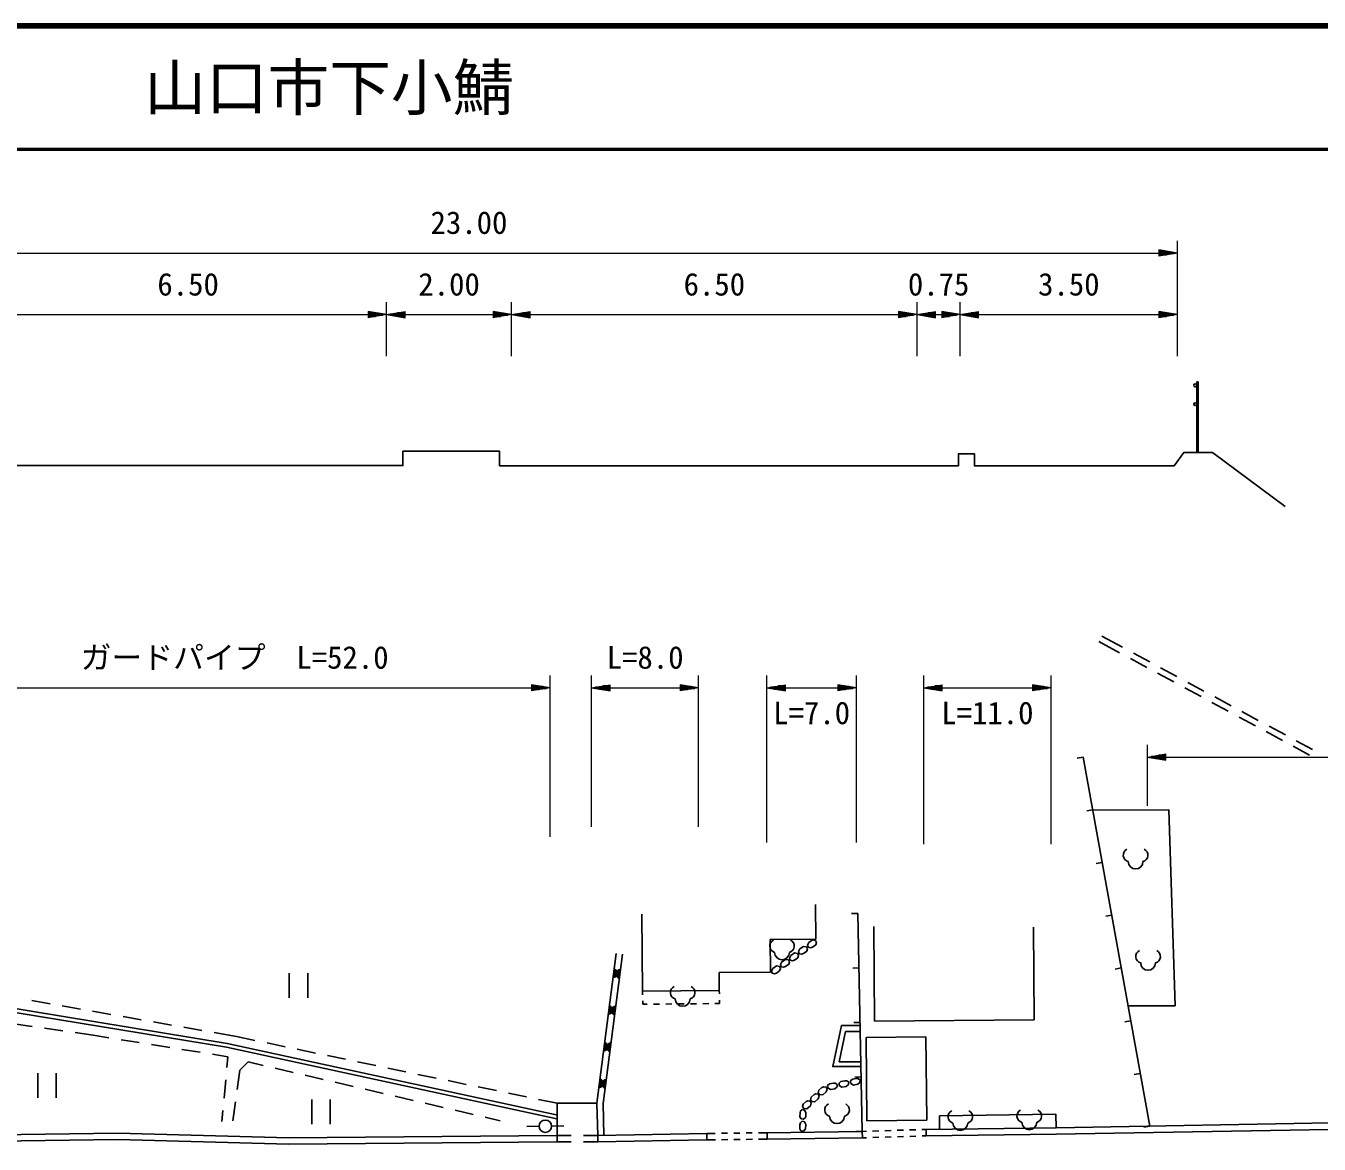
# Model space of a CAD drawing. Units: millimetres, scale not verified. Extents: x 40000 to 680000, y 20000 to 380000.
# Drawn here: x 395424 to 500317, y 289286 to 380000 of the extents above; entities that cross this region are included whole.
import ezdxf
from ezdxf.enums import TextEntityAlignment as Align

# ---------------------------------------------------------------- set-up
doc = ezdxf.new("R2010")
doc.units = ezdxf.units.MM
doc.header["$LTSCALE"] = 1000
for name, color, linetype, lineweight in [('M-BGD', 7, 'Continuous', 25), ('M-STR-HTXT', 7, 'Continuous', 13), ('M-TTL', 2, 'Continuous', 140), ('M-TTL-LINE', 7, 'Continuous', 50)]:
    doc.layers.add(name, color=color, linetype=linetype, lineweight=lineweight)
doc.layers.add('M-TTL-TXT', color=7, linetype='Continuous')
doc.styles.add('ＭＳ ゴシック', font='')
doc.styles.get('ＭＳ ゴシック').set_extended_font_data('MS Gothic')

msp = doc.modelspace()

# ---------------------------------------------------------------- linework, layer by layer
at = {"layer": 'M-BGD'}
for p, q in [((490504, 351127), (490389, 351127)), ((490389, 345386), (490389, 351127)), ((490504, 345386), (490504, 351127)), ((484375, 329590), (482698, 330494)), ((484138, 329150), (482460, 330054)), ((486339, 327964), (485019, 328676)), ((486576, 328405), (485256, 329116)), ((488540, 326779), (487220, 327490)), ((488777, 327219), (487457, 327930)), ((490741, 325593), (489420, 326304)), ((490978, 326033), (489658, 326744)), ((493179, 324847), (491858, 325559)), ((492942, 324407), (491621, 325119)), ((495380, 323661), (494059, 324373)), ((495143, 323221), (493822, 323933)), ((497581, 322476), (496260, 323187)), ((497344, 322036), (496023, 322747)), ((499545, 320850), (498224, 321561)), ((499782, 321290), (498461, 322001)), ((481189, 320687), (480697, 320598)), ((481189, 320687), (486587, 290744)), ((481960, 316409), (481468, 316321)), ((482731, 312132), (482239, 312043)), ((459491, 305917), (459463, 308727)), ((445384, 307948), (445447, 301688)), ((462893, 307995), (462393, 307985)), ((462893, 307995), (463261, 290320)), ((483502, 307854), (483010, 307766)), ((464197, 306952), (464259, 299258)), ((477211, 299363), (477150, 306889)), ((455796, 305880), (459491, 305917)), ((455822, 303245), (455796, 305880)), ((458484, 305322), (458188, 305121)), ((458734, 305289), (458484, 305322)), ((458830, 305119), (458734, 305289)), ((458919, 305649), (458822, 305433)), ((458822, 305433), (458887, 305252)), ((458887, 305252), (459074, 305215)), ((459215, 305849), (458919, 305649)), ((459074, 305215), (459221, 305268)), ((459465, 305817), (459215, 305849)), ((459221, 305268), (459484, 305458)), ((459561, 305647), (459465, 305817)), ((459484, 305458), (459561, 305647)), ((441742, 292599), (443310, 304759)), ((443806, 304695), (442243, 292573)), ((457023, 304266), (456727, 304066)), ((457273, 304234), (457023, 304266)), ((457369, 304064), (457273, 304234)), ((457458, 304593), (457361, 304377)), ((457361, 304377), (457426, 304197)), ((457426, 304197), (457613, 304159)), ((457754, 304794), (457458, 304593)), ((457613, 304159), (457760, 304212)), ((458004, 304761), (457754, 304794)), ((457760, 304212), (458023, 304403)), ((458100, 304592), (458004, 304761)), ((458023, 304403), (458100, 304592)), ((458188, 305121), (458092, 304905)), ((458092, 304905), (458157, 304725)), ((458157, 304725), (458344, 304687)), ((458344, 304687), (458490, 304740)), ((458490, 304740), (458754, 304930)), ((458754, 304930), (458830, 305119)), ((416785, 303161), (416785, 301161)), ((418285, 303161), (418285, 301161)), ((451651, 303203), (455822, 303245)), ((451666, 301750), (451651, 303203)), ((455997, 303538), (455900, 303322)), ((455900, 303322), (455965, 303142)), ((456293, 303738), (455997, 303538)), ((456152, 303104), (456299, 303157)), ((456543, 303706), (456293, 303738)), ((456299, 303157), (456562, 303347)), ((456639, 303536), (456543, 303706)), ((456562, 303347), (456639, 303536)), ((456727, 304066), (456631, 303850)), ((456631, 303850), (456696, 303669)), ((456696, 303669), (456883, 303632)), ((456883, 303632), (457029, 303685)), ((457029, 303685), (457293, 303875)), ((457293, 303875), (457369, 304064)), ((462985, 303576), (462485, 303566)), ((484273, 303577), (483781, 303488)), ((455965, 303142), (456152, 303104)), ((388163, 301326), (411744, 297438)), ((445447, 301688), (451666, 301750)), ((445449, 301410), (445447, 301688)), ((451669, 301472), (451666, 301750)), ((389127, 300863), (411688, 297143)), ((395916, 300940), (397393, 300679)), ((398378, 300505), (399855, 300244)), ((400840, 300070), (402317, 299809)), ((445457, 300632), (445454, 300910)), ((445457, 300632), (445817, 300636)), ((446317, 300641), (446817, 300646)), ((447317, 300651), (447817, 300656)), ((448317, 300661), (448817, 300666)), ((449317, 300670), (449817, 300675)), ((450317, 300680), (450817, 300685)), ((451317, 300690), (451676, 300694)), ((451676, 300694), (451674, 300972)), ((394461, 299032), (395946, 298821)), ((403302, 299635), (404779, 299374)), ((405764, 299200), (407241, 298939)), ((463077, 299157), (462577, 299147)), ((464259, 299258), (477211, 299363)), ((485044, 299299), (484552, 299211)), ((396936, 298681), (398421, 298470)), ((399411, 298330), (400891, 298120)), ((400891, 298120), (402158, 297917)), ((408225, 298766), (409703, 298505)), ((410687, 298331), (412504, 298010)), ((412504, 298010), (414006, 297697)), ((461899, 298426), (461382, 295974)), ((463082, 298427), (461899, 298426)), ((463574, 297935), (468423, 297979)), ((463636, 291176), (463574, 297935)), ((468423, 297979), (468486, 291221)), ((403145, 297760), (404626, 297523)), ((405614, 297365), (407095, 297128)), ((408082, 296971), (409564, 296734)), ((411688, 297143), (438497, 291330)), ((411744, 297438), (438560, 291623)), ((414985, 297493), (416454, 297188)), ((417433, 296984), (418902, 296679)), ((410551, 296576), (411817, 296374)), ((411817, 296374), (411735, 295493)), ((412784, 295276), (413460, 295951)), ((413460, 295951), (414674, 295668)), ((419881, 296475), (421349, 296170)), ((422328, 295966), (423797, 295661)), ((461382, 295974), (463151, 295975)), ((396386, 295042), (396386, 293042)), ((397886, 295042), (397886, 293042)), ((412570, 293715), (412784, 295276)), ((415647, 295441), (417108, 295100)), ((418082, 294872), (419543, 294531)), ((424776, 295457), (426244, 295152)), ((427224, 294948), (428692, 294643)), ((485815, 295022), (485323, 294933)), ((411642, 294497), (411504, 293004)), ((420516, 294304), (421977, 293963)), ((422951, 293735), (424412, 293394)), ((429671, 294439), (431140, 294133)), ((432119, 293930), (433587, 293624)), ((459993, 293870), (459749, 293655)), ((460133, 293937), (459993, 293870)), ((460323, 293918), (460133, 293937)), ((460406, 293746), (460323, 293918)), ((460331, 293521), (460406, 293746)), ((460602, 294182), (460453, 294043)), ((460453, 294043), (460469, 293848)), ((460469, 293848), (460683, 293715)), ((460920, 294245), (460602, 294182)), ((460683, 293715), (461035, 293773)), ((461076, 294232), (460920, 294245)), ((461035, 293773), (461214, 293929)), ((461229, 294120), (461076, 294232)), ((461214, 293929), (461229, 294120)), ((461532, 294366), (461383, 294227)), ((461383, 294227), (461400, 294032)), ((461400, 294032), (461613, 293898)), ((461851, 294429), (461532, 294366)), ((461613, 293898), (461966, 293957)), ((462006, 294416), (461851, 294429)), ((461966, 293957), (462144, 294113)), ((462160, 294304), (462006, 294416)), ((462144, 294113), (462160, 294304)), ((462462, 294550), (462314, 294410)), ((462314, 294410), (462330, 294216)), ((462330, 294216), (462544, 294082)), ((462781, 294613), (462462, 294550)), ((462544, 294082), (462896, 294141)), ((463169, 294739), (462669, 294728)), ((462937, 294600), (462781, 294613)), ((462896, 294141), (463075, 294297)), ((463090, 294488), (462937, 294600)), ((463075, 294297), (463090, 294488)), ((412221, 291164), (412434, 292725)), ((418612, 292910), (418612, 290910)), ((420112, 292910), (420112, 290910)), ((425385, 293167), (426846, 292826)), ((434566, 293421), (436035, 293115)), ((437014, 292912), (438517, 292599)), ((458712, 292736), (458469, 292521)), ((458853, 292804), (458712, 292736)), ((459042, 292785), (458853, 292804)), ((459125, 292612), (459042, 292785)), ((459109, 293088), (459051, 292892)), ((459051, 292892), (459164, 292733)), ((459352, 293303), (459109, 293088)), ((459164, 292733), (459416, 292725)), ((459493, 293371), (459352, 293303)), ((459416, 292725), (459690, 292954)), ((459682, 293352), (459493, 293371)), ((459765, 293179), (459682, 293352)), ((459690, 292954), (459765, 293179)), ((459749, 293655), (459691, 293459)), ((459691, 293459), (459804, 293300)), ((459804, 293300), (460056, 293292)), ((460056, 293292), (460331, 293521)), ((411411, 292008), (411329, 291127)), ((427820, 292599), (429281, 292258)), ((430254, 292030), (431715, 291689)), ((441811, 289990), (441742, 292599)), ((442243, 292573), (442311, 290004)), ((458212, 291832), (458206, 291507)), ((458258, 291981), (458212, 291832)), ((458401, 292108), (458258, 291981)), ((458584, 292051), (458401, 292108)), ((458469, 292521), (458411, 292326)), ((458411, 292326), (458524, 292166)), ((458524, 292166), (458775, 292158)), ((458698, 291844), (458584, 292051)), ((458680, 291487), (458698, 291844)), ((458775, 292158), (459050, 292387)), ((459050, 292387), (459125, 292612)), ((469524, 291592), (478967, 291710)), ((478981, 290610), (478967, 291710)), ((432689, 291462), (433903, 291178)), ((437056, 290733), (436056, 290728)), ((438056, 290743), (439056, 290758)), ((458193, 290864), (458187, 290539)), ((458239, 291013), (458193, 290864)), ((458206, 291507), (458311, 291332)), ((458381, 291139), (458239, 291013)), ((458311, 291332), (458504, 291307)), ((458565, 291083), (458381, 291139)), ((458504, 291307), (458680, 291487)), ((458679, 290876), (458565, 291083)), ((458661, 290519), (458679, 290876)), ((468486, 291221), (463636, 291176)), ((468439, 290478), (478981, 290610)), ((469538, 290492), (469524, 291592)), ((478981, 290610), (525907, 291440)), ((478989, 290090), (525916, 290920)), ((486587, 290744), (486095, 290656)), ((486587, 290744), (486095, 290656)), ((386160, 289951), (402881, 290182)), ((386166, 289431), (402878, 289661)), ((402878, 289661), (416750, 289286)), ((402881, 290182), (416755, 289806)), ((416755, 289806), (438505, 289984)), ((438505, 289984), (439658, 289986)), ((440658, 289988), (441811, 289990)), ((441811, 289990), (450643, 290148)), ((441816, 289470), (441811, 289990)), ((441816, 289470), (450652, 289629)), ((451342, 290158), (450643, 290148)), ((450652, 289629), (450643, 290148)), ((450652, 289629), (451347, 289638)), ((452342, 290172), (451842, 290165)), ((451847, 289645), (452347, 289652)), ((453342, 290185), (452842, 290178)), ((452847, 289658), (453346, 289665)), ((454342, 290199), (453842, 290192)), ((453846, 289672), (454346, 289679)), ((455541, 290215), (454842, 290205)), ((454846, 289685), (455541, 289695)), ((455541, 290215), (463261, 290320)), ((455541, 289695), (455541, 290215)), ((455541, 289695), (463272, 289800)), ((458187, 290539), (458291, 290364)), ((458291, 290364), (458485, 290339)), ((458485, 290339), (458661, 290519)), ((463261, 290320), (462761, 290309)), ((463261, 290320), (462761, 290309)), ((463261, 290320), (463601, 290330)), ((463272, 289800), (463261, 290320)), ((463272, 289800), (463612, 289810)), ((464101, 290345), (464600, 290361)), ((464112, 289825), (464612, 289841)), ((465100, 290376), (465600, 290391)), ((465111, 289856), (465611, 289871)), ((466100, 290406), (466599, 290422)), ((466111, 289886), (466611, 289902)), ((467099, 290437), (467599, 290452)), ((467110, 289917), (467610, 289932)), ((468099, 290467), (468439, 290478)), ((468110, 289948), (468450, 289958)), ((468439, 290478), (468450, 289958)), ((468450, 289958), (478989, 290090)), ((416750, 289286), (438507, 289464)), ((438507, 289464), (439662, 289466)), ((440662, 289468), (441816, 289470))]:
    msp.add_line(p, q, dxfattribs=at)
for points in [[(388815, 344333), (426004, 344333), (426004, 345486), (433852, 345486), (433852, 344322), (471064, 344322), (471064, 345286), (472361, 345286), (472361, 344300), (488555, 344300), (489331, 345386), (491681, 345386), (497551, 341008)], [(481965, 316382), (488118, 316410), (488632, 300513), (484825, 300518)], [(463082, 298904), (461564, 298902), (460864, 295582), (463151, 295583)], [(438507, 289464), (438505, 289984), (438517, 292599), (441742, 292599)]]:
    msp.add_lwpolyline(points, dxfattribs=at)
for centre, radius in [((490274, 350840), 115), ((490274, 349309), 115), ((437556, 290736), 500)]:
    msp.add_circle(centre, radius, dxfattribs=at)
for centre, radius, start, end in [((484966, 312729), 536, 116.08703, 255.33416), ((485894, 312729), 536, 284.66584, 63.91297), ((485430, 312211), 600, 180, 360), ((456286, 305360), 536, 116.08703, 255.33416), ((457215, 305360), 536, 284.66584, 63.91297), ((456751, 304842), 600, 180, 360), ((485981, 304509), 536, 116.08703, 255.33416), ((486909, 304509), 536, 284.66584, 63.91297), ((443048, 303149), 354, 271.45125, 73.85643), ((443048, 303149), 283, 273.67529, 71.63239), ((443048, 303149), 212, 277.42162, 67.88607), ((443048, 303149), 142, 285.13335, 60.17434), ((443048, 303149), 100, 295.45101, 49.85667), ((443048, 303149), 100, 295.45101, 49.85667), ((443654, 303090), 354, 91.45125, 253.85643), ((443654, 303090), 283, 93.67529, 251.63239), ((443654, 303090), 212, 97.42162, 247.88607), ((443654, 303090), 142, 105.13335, 240.17434), ((443654, 303090), 100, 115.45101, 229.85667), ((443654, 303090), 100, 115.45101, 229.85667), ((486445, 303990), 600, 180, 360), ((448228, 301586), 536, 116.08703, 255.33416), ((448692, 301068), 600, 180, 360), ((449156, 301586), 536, 284.66584, 63.91297), ((442664, 300174), 354, 271.45125, 73.85643), ((442664, 300174), 283, 273.67529, 71.63239), ((442664, 300174), 212, 277.42162, 67.88607), ((442664, 300174), 142, 285.13335, 60.17434), ((442664, 300174), 100, 295.45101, 49.85667), ((442664, 300174), 100, 295.45101, 49.85667), ((443270, 300115), 354, 91.45125, 253.85643), ((443270, 300115), 283, 93.67529, 251.63239), ((443270, 300115), 212, 97.42162, 247.88607), ((443270, 300115), 142, 105.13335, 240.17434), ((443270, 300115), 100, 115.45101, 229.85667), ((443270, 300115), 100, 115.45101, 229.85667), ((442281, 297198), 354, 271.45125, 73.85643), ((442281, 297198), 283, 273.67529, 71.63239), ((442281, 297198), 212, 277.42162, 67.88607), ((442281, 297198), 142, 285.13335, 60.17434), ((442281, 297198), 100, 295.45101, 49.85667), ((442281, 297198), 100, 295.45101, 49.85667), ((442886, 297140), 354, 91.45125, 253.85643), ((442886, 297140), 283, 93.67529, 251.63239), ((442886, 297140), 212, 97.42162, 247.88607), ((442886, 297140), 142, 105.13335, 240.17434), ((442886, 297140), 100, 115.45101, 229.85667), ((442886, 297140), 100, 115.45101, 229.85667), ((441897, 294223), 354, 271.45125, 73.85643), ((441897, 294223), 283, 273.67529, 71.63239), ((441897, 294223), 212, 277.42162, 67.88607), ((441897, 294223), 142, 285.13335, 60.17434), ((441897, 294223), 100, 295.45101, 49.85667), ((441897, 294223), 100, 295.45101, 49.85667), ((442503, 294164), 354, 91.45125, 253.85643), ((442503, 294164), 283, 93.67529, 251.63239), ((442503, 294164), 212, 97.42162, 247.88607), ((442503, 294164), 142, 105.13335, 240.17434), ((442503, 294164), 100, 115.45101, 229.85667), ((442503, 294164), 100, 115.45101, 229.85667), ((460752, 292069), 536, 116.08703, 255.33416), ((461680, 292069), 536, 284.66584, 63.91297), ((470750, 291513), 536, 116.08703, 255.33416), ((471679, 291513), 536, 284.66584, 63.91297), ((476343, 291573), 536, 116.08703, 255.33416), ((477272, 291573), 536, 284.66584, 63.91297), ((461216, 291551), 600, 180, 360), ((471214, 290994), 600, 180, 360), ((476807, 291055), 600, 180, 360)]:
    msp.add_arc(centre, radius, start, end, dxfattribs=at)
at = {"layer": 'M-STR-HTXT'}
for p, q in [((488827, 353209), (488827, 362574)), ((392489, 361574), (424679, 361574)), ((424679, 361574), (434822, 361574)), ((434822, 361574), (467711, 361574)), ((467711, 361574), (471202, 361574)), ((471202, 361574), (487327, 361574)), ((488827, 361574), (487327, 361824)), ((487327, 361824), (487327, 361324)), ((487627, 361774), (487327, 361774)), ((487327, 361724), (487927, 361724)), ((488227, 361674), (487327, 361674)), ((487327, 361624), (488527, 361624)), ((488827, 361574), (487327, 361324)), ((488827, 361574), (487327, 361574)), ((487327, 361524), (488527, 361524)), ((488227, 361474), (487327, 361474)), ((487327, 361424), (487927, 361424)), ((487627, 361374), (487327, 361374)), ((424679, 356574), (423179, 356824)), ((423179, 356824), (423179, 356324)), ((423479, 356774), (423179, 356774)), ((423179, 356724), (423779, 356724)), ((424079, 356674), (423179, 356674)), ((424679, 353209), (424679, 357574)), ((424679, 356574), (426179, 356824)), ((425279, 356674), (426179, 356674)), ((426179, 356724), (425579, 356724)), ((425879, 356774), (426179, 356774)), ((426179, 356324), (426179, 356824)), ((434822, 356574), (433322, 356824)), ((433322, 356824), (433322, 356324)), ((433622, 356774), (433322, 356774)), ((433322, 356724), (433922, 356724)), ((434222, 356674), (433322, 356674)), ((434822, 353209), (434822, 357574)), ((434822, 356574), (436322, 356824)), ((435422, 356674), (436322, 356674)), ((436322, 356724), (435722, 356724)), ((436022, 356774), (436322, 356774)), ((436322, 356324), (436322, 356824)), ((467711, 356574), (466211, 356824)), ((466211, 356824), (466211, 356324)), ((466511, 356774), (466211, 356774)), ((466211, 356724), (466811, 356724)), ((467111, 356674), (466211, 356674)), ((467711, 353209), (467711, 357574)), ((467711, 356574), (469211, 356824)), ((468311, 356674), (469211, 356674)), ((469211, 356724), (468611, 356724)), ((468911, 356774), (469211, 356774)), ((469211, 356324), (469211, 356824)), ((471202, 356574), (469702, 356824)), ((469702, 356824), (469702, 356324)), ((470002, 356774), (469702, 356774)), ((469702, 356724), (470302, 356724)), ((470602, 356674), (469702, 356674)), ((471202, 353209), (471202, 357574)), ((471202, 356574), (472702, 356824)), ((471802, 356674), (472702, 356674)), ((472702, 356724), (472102, 356724)), ((472402, 356774), (472702, 356774)), ((472702, 356324), (472702, 356824)), ((488827, 356574), (487327, 356824)), ((487327, 356824), (487327, 356324)), ((487627, 356774), (487327, 356774)), ((487327, 356724), (487927, 356724)), ((488227, 356674), (487327, 356674)), ((393989, 356574), (423179, 356574)), ((423179, 356624), (424379, 356624)), ((424679, 356574), (423179, 356324)), ((424679, 356574), (423179, 356574)), ((423179, 356524), (424379, 356524)), ((424079, 356474), (423179, 356474)), ((423179, 356424), (423779, 356424)), ((423479, 356374), (423179, 356374)), ((424679, 356574), (426179, 356324)), ((424679, 356574), (426179, 356574)), ((426179, 356624), (424979, 356624)), ((426179, 356524), (424979, 356524)), ((425279, 356474), (426179, 356474)), ((426179, 356424), (425579, 356424)), ((425879, 356374), (426179, 356374)), ((426179, 356574), (433322, 356574)), ((433322, 356624), (434522, 356624)), ((434822, 356574), (433322, 356324)), ((434822, 356574), (433322, 356574)), ((433322, 356524), (434522, 356524)), ((434222, 356474), (433322, 356474)), ((433322, 356424), (433922, 356424)), ((433622, 356374), (433322, 356374)), ((434822, 356574), (436322, 356324)), ((434822, 356574), (436322, 356574)), ((436322, 356624), (435122, 356624)), ((436322, 356524), (435122, 356524)), ((435422, 356474), (436322, 356474)), ((436322, 356424), (435722, 356424)), ((436022, 356374), (436322, 356374)), ((436322, 356574), (466211, 356574)), ((466211, 356624), (467411, 356624)), ((467711, 356574), (466211, 356324)), ((467711, 356574), (466211, 356574)), ((466211, 356524), (467411, 356524)), ((467111, 356474), (466211, 356474)), ((466211, 356424), (466811, 356424)), ((466511, 356374), (466211, 356374)), ((467711, 356574), (469211, 356324)), ((467711, 356574), (469211, 356574)), ((469211, 356624), (468011, 356624)), ((469211, 356524), (468011, 356524)), ((468311, 356474), (469211, 356474)), ((469211, 356424), (468611, 356424)), ((468911, 356374), (469211, 356374)), ((469211, 356574), (469702, 356574)), ((469702, 356624), (470902, 356624)), ((471202, 356574), (469702, 356324)), ((471202, 356574), (469702, 356574)), ((469702, 356524), (470902, 356524)), ((470602, 356474), (469702, 356474)), ((469702, 356424), (470302, 356424)), ((470002, 356374), (469702, 356374)), ((471202, 356574), (472702, 356324)), ((471202, 356574), (472702, 356574)), ((472702, 356624), (471502, 356624)), ((472702, 356524), (471502, 356524)), ((471802, 356474), (472702, 356474)), ((472702, 356424), (472102, 356424)), ((472402, 356374), (472702, 356374)), ((472702, 356574), (487327, 356574)), ((487327, 356624), (488527, 356624)), ((488827, 356574), (487327, 356324)), ((488827, 356574), (487327, 356574)), ((487327, 356524), (488527, 356524)), ((488227, 356474), (487327, 356474)), ((487327, 356424), (487927, 356424)), ((487627, 356374), (487327, 356374)), ((437945, 314205), (437945, 327303)), ((441312, 315028), (441312, 327303)), ((449991, 315028), (449991, 327303)), ((455528, 313756), (455528, 327303)), ((462786, 313756), (462786, 327303)), ((468248, 313607), (468248, 327303)), ((478573, 313607), (478573, 327303)), ((388266, 326303), (436445, 326303)), ((437945, 326303), (436445, 326553)), ((436445, 326553), (436445, 326053)), ((436745, 326503), (436445, 326503)), ((436445, 326453), (437045, 326453)), ((437345, 326403), (436445, 326403)), ((436445, 326353), (437645, 326353)), ((437945, 326303), (436445, 326053)), ((437945, 326303), (436445, 326303)), ((436445, 326253), (437645, 326253)), ((441312, 326303), (442812, 326553)), ((441312, 326303), (442812, 326053)), ((441312, 326303), (442812, 326303)), ((442812, 326353), (441612, 326353)), ((442812, 326253), (441612, 326253)), ((441912, 326403), (442812, 326403)), ((442812, 326453), (442212, 326453)), ((442512, 326503), (442812, 326503)), ((442812, 326053), (442812, 326553)), ((442812, 326303), (448491, 326303)), ((449991, 326303), (448491, 326553)), ((448491, 326553), (448491, 326053)), ((448791, 326503), (448491, 326503)), ((448491, 326453), (449091, 326453)), ((449391, 326403), (448491, 326403)), ((448491, 326353), (449691, 326353)), ((449991, 326303), (448491, 326053)), ((449991, 326303), (448491, 326303)), ((448491, 326253), (449691, 326253)), ((455528, 326303), (457028, 326553)), ((455528, 326303), (457028, 326053)), ((455528, 326303), (457028, 326303)), ((457028, 326353), (455828, 326353)), ((457028, 326253), (455828, 326253)), ((456128, 326403), (457028, 326403)), ((457028, 326453), (456428, 326453)), ((456728, 326503), (457028, 326503)), ((457028, 326053), (457028, 326553)), ((457028, 326303), (461286, 326303)), ((462786, 326303), (461286, 326553)), ((461286, 326553), (461286, 326053)), ((461586, 326503), (461286, 326503)), ((461286, 326453), (461886, 326453)), ((462186, 326403), (461286, 326403)), ((461286, 326353), (462486, 326353)), ((462786, 326303), (461286, 326053)), ((462786, 326303), (461286, 326303)), ((461286, 326253), (462486, 326253)), ((468248, 326303), (469748, 326553)), ((468248, 326303), (469748, 326053)), ((468248, 326303), (469748, 326303)), ((469748, 326353), (468548, 326353)), ((469748, 326253), (468548, 326253)), ((468848, 326403), (469748, 326403)), ((469748, 326453), (469148, 326453)), ((469448, 326503), (469748, 326503)), ((469748, 326053), (469748, 326553)), ((469748, 326303), (477073, 326303)), ((478573, 326303), (477073, 326553)), ((477073, 326553), (477073, 326053)), ((477373, 326503), (477073, 326503)), ((477073, 326453), (477673, 326453)), ((477973, 326403), (477073, 326403)), ((477073, 326353), (478273, 326353)), ((478573, 326303), (477073, 326053)), ((478573, 326303), (477073, 326303)), ((477073, 326253), (478273, 326253)), ((437345, 326203), (436445, 326203)), ((436445, 326153), (437045, 326153)), ((436745, 326103), (436445, 326103)), ((441912, 326203), (442812, 326203)), ((442812, 326153), (442212, 326153)), ((442512, 326103), (442812, 326103)), ((449391, 326203), (448491, 326203)), ((448491, 326153), (449091, 326153)), ((448791, 326103), (448491, 326103)), ((456128, 326203), (457028, 326203)), ((457028, 326153), (456428, 326153)), ((456728, 326103), (457028, 326103)), ((462186, 326203), (461286, 326203)), ((461286, 326153), (461886, 326153)), ((461586, 326103), (461286, 326103)), ((468848, 326203), (469748, 326203)), ((469748, 326153), (469148, 326153)), ((469448, 326103), (469748, 326103)), ((477973, 326203), (477073, 326203)), ((477073, 326153), (477673, 326153)), ((477373, 326103), (477073, 326103)), ((486386, 316728), (486386, 321687)), ((486386, 320687), (487886, 320937)), ((486386, 320687), (487886, 320437)), ((486386, 320687), (487886, 320687)), ((487886, 320737), (486686, 320737)), ((487886, 320637), (486686, 320637)), ((486986, 320787), (487886, 320787)), ((486986, 320587), (487886, 320587)), ((487886, 320837), (487286, 320837)), ((487886, 320537), (487286, 320537)), ((487586, 320887), (487886, 320887)), ((487586, 320487), (487886, 320487)), ((487886, 320437), (487886, 320937)), ((487886, 320687), (556042, 320687))]:
    msp.add_line(p, q, dxfattribs=at)
at = {"layer": 'M-TTL'}
msp.add_line((680000, 380000), (40000, 380000), dxfattribs=at)
at = {"layer": 'M-TTL-LINE'}
msp.add_line((40000, 370000), (680000, 370000), dxfattribs=at)

# ---------------------------------------------------------------- texts
at = {"layer": 'M-STR-HTXT', "style": 'ＭＳ ゴシック'}
for s, p in [('23.00', (431364, 362574)), ('6.50', (408584, 357574)), ('2.00', (429751, 357574)), ('6.50', (451266, 357574)), ('0.75', (469456, 357574)), ('3.50', (480015, 357574)), ('ガードパイプ  L=52.0', (412355, 327303)), ('L=8.0', (445651, 327303)), ('L=7.0', (459157, 322803)), ('L=11.0', (473410, 322803))]:
    msp.add_text(s, height=1833, dxfattribs=at).set_placement(p, align=Align.BOTTOM_CENTER)
at = {"layer": 'M-TTL-TXT', "style": 'ＭＳ ゴシック'}
msp.add_text('山口市下小鯖', height=3666, dxfattribs=at).set_placement((405024, 375000), align=Align.MIDDLE_LEFT)

doc.saveas('drawing.dxf')
